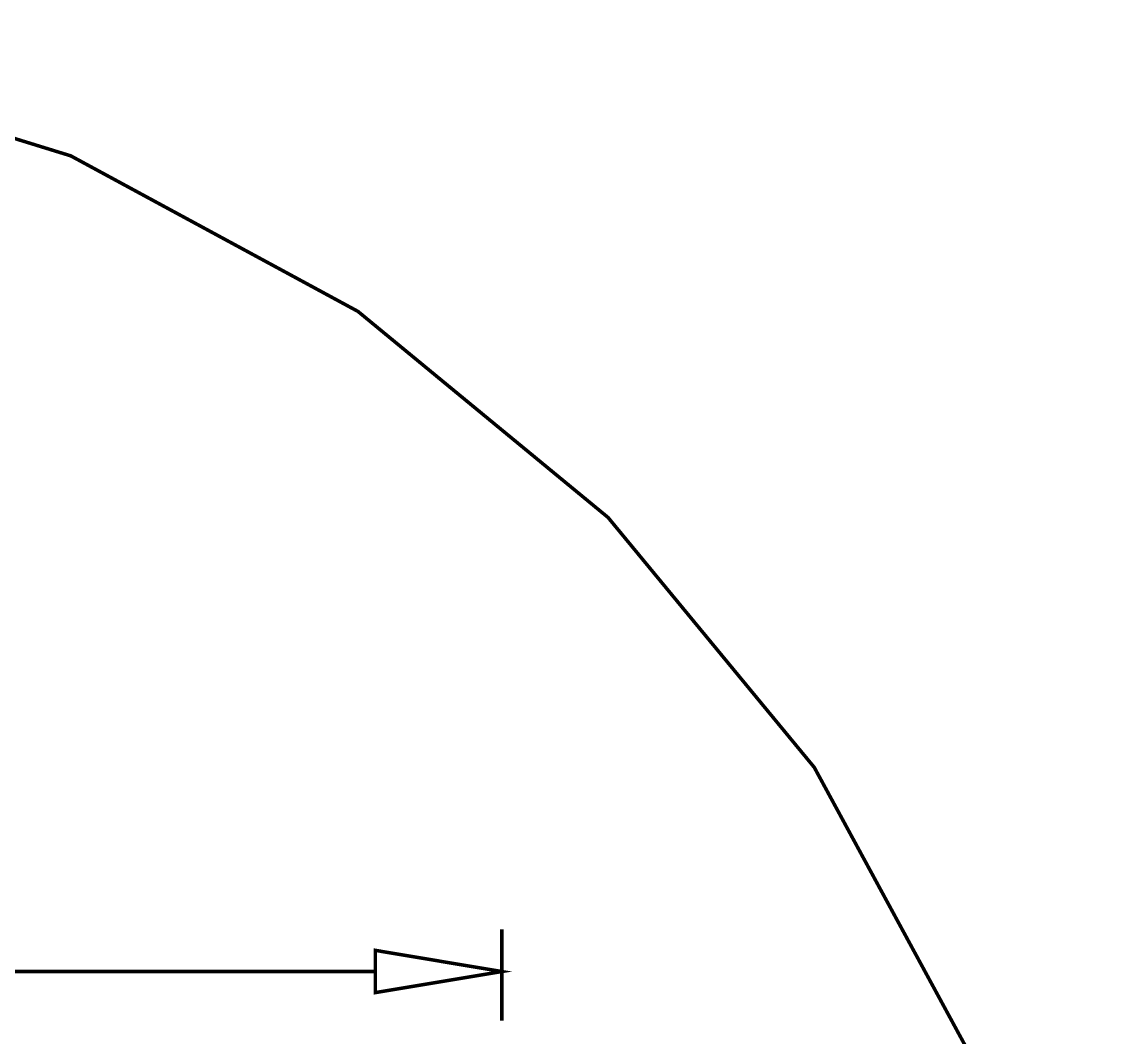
# Model space of a CAD drawing. Header units: metres. Extents: x 3290 to 4536, y 1562 to 1983.
# Drawn here: x 4210.21 to 4218.33, y 1680.12 to 1687.73 of the extents above; entities that cross this region are included whole.
import ezdxf

# ---------------------------------------------------------------- set-up
doc = ezdxf.new("R2010")
doc.units = ezdxf.units.M
doc.layers.add('C00-7E-FF', color=150, linetype='Continuous')

msp = doc.modelspace()

# ---------------------------------------------------------------- linework, layer by layer
at = {"layer": 'C00-7E-FF', "const_width": 0.0263}
for points in [[(4217.3212, 1670.1365), (4218.0585, 1672.5079), (4218.3156, 1674.4184), (4218.3156, 1675.0545), (4218.3156, 1675.0545), (4218.3156, 1675.6936), (4218.0585, 1677.6097), (4217.3212, 1679.9879), (4216.1542, 1682.1394), (4214.6082, 1684.0133), (4212.7337, 1685.558), (4210.581, 1686.7244), (4208.2015, 1687.4604), (4206.2842, 1687.7176), (4205.6457, 1687.7176), (4205.0084, 1687.7176), (4203.0979, 1687.4604), (4200.7253, 1686.7244), (4198.5769, 1685.558), (4196.7061, 1684.0133), (4195.162, 1682.1394)], [(4213.812, 1680.2401), (4213.812, 1680.9258)], [(4212.8636, 1680.6084), (4208.0158, 1680.6084)]]:
    msp.add_lwpolyline(points, dxfattribs=at)
msp.add_lwpolyline([(4212.8636, 1680.7674), (4212.8636, 1680.4506), (4213.812, 1680.6084), (4212.8636, 1680.7674)], close=True, dxfattribs=at)
at = {"layer": 'C00-7E-FF'}
msp.add_lwpolyline([(4212.8636, 1680.7674), (4212.8636, 1680.4506), (4213.812, 1680.6084), (4212.8636, 1680.7674)], close=True, dxfattribs=at)

doc.saveas('drawing.dxf')
